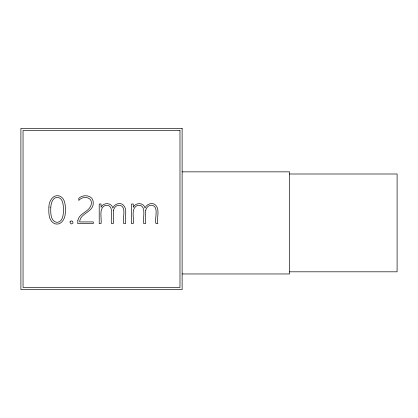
<?xml version="1.0" encoding="UTF-8"?>
<svg xmlns="http://www.w3.org/2000/svg" width="418" height="418" viewBox="0 0 418 418"><rect width="100%" height="100%" fill="white"/><g stroke="black" fill="none" stroke-linecap="round" stroke-linejoin="round"><path stroke-width="0.63" d="M182.128 171.845L289.617 171.845L289.617 273.957L182.128 273.957M289.617 173.998L397.1 173.998L397.1 271.81L289.617 271.81M50.803 207.229C50.651 212.344 50.217 221.603 57.114 222.397C62.925 221.979 63.39 214.413 63.499 210.035C63.337 205.682 63.301 197.782 57.323 197.385C52.459 197.531 51.038 203.279 50.803 207.229M48.922 207.041C48.608 212.856 48.493 221.415 55.061 223.839C61.462 225.537 65.286 218.478 65.286 213.018C65.454 207.203 66.018 198.404 59.346 195.943C52.778 194.208 48.859 201.429 48.922 207.041M77.852 220.537L77.738 223.583L93.303 223.583L93.303 221.921L79.681 221.921C79.843 213.065 93.825 212.229 93.23 202.782C93.543 195.216 83.323 193.811 78.798 198.31L78.798 200.447C82.696 195.394 93.162 196.857 91.181 204.658C89.509 211.931 79.049 212.992 77.852 220.537M113.518 210.264L113.325 223.583L111.501 223.583C110.148 218.854 115.19 204.094 105.435 205.332C98.371 208.033 101.929 218.097 101.051 223.583L99.212 223.583L99.212 204.021L101.051 204.021L101.051 207.276C103.256 202.265 111.543 202.369 112.813 208.002C114.203 204.459 118.451 202.594 121.972 204.041C128.535 207.882 124.277 217.684 125.583 223.583L123.744 223.583C121.957 219.001 127.532 205.682 118.968 205.207C116.183 205.259 114.088 207.683 113.518 210.264M145.746 210.264L145.553 223.583L143.729 223.583C142.376 218.854 147.418 204.094 137.663 205.332C130.599 208.033 134.157 218.097 133.279 223.583L131.44 223.583L131.44 204.021L133.279 204.021L133.279 207.276C135.484 202.265 143.771 202.369 145.041 208.002C146.431 204.459 150.679 202.594 154.2 204.041C160.763 207.882 156.504 217.684 157.811 223.583L155.971 223.583C154.185 219.001 159.76 205.682 151.196 205.207C148.411 205.259 146.316 207.683 145.746 210.264M70.099 221.733L69.989 222.366L70.929 223.802L71.546 223.917L73.014 222.966L72.669 221.232L70.929 220.897L70.099 221.733M182.128 128.383L20.9 128.383L20.9 289.617L182.128 289.617L182.128 128.383M179.98 130.536L23.047 130.536L23.047 287.464L179.98 287.464L179.98 130.536"/></g></svg>
